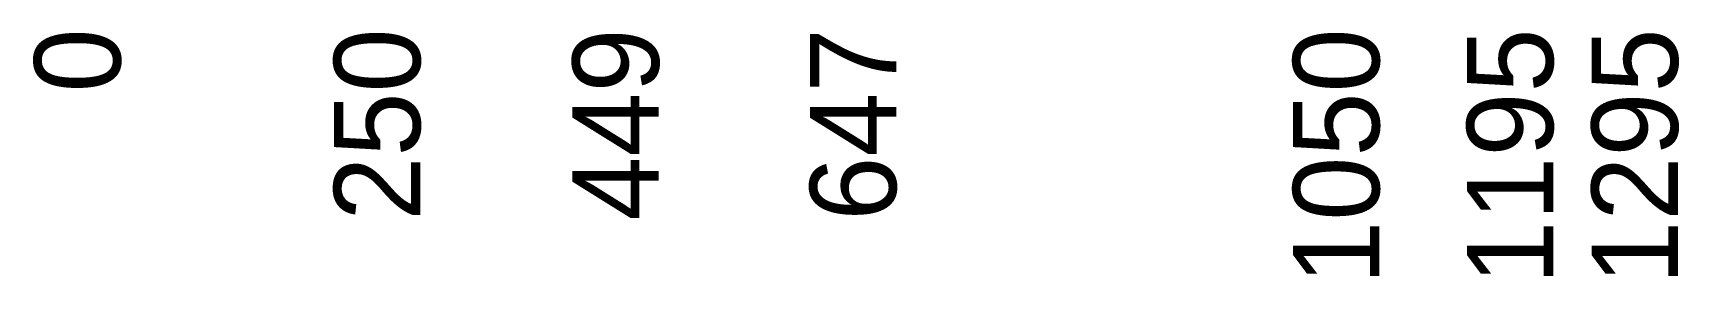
# Paper-space layout '07 Розгортки' of a CAD drawing. Header units: millimetres. Extents: x 0 to 841, y 0 to 594.
# Drawn here: x 404.88 to 439.2, y 137.48 to 142.55 of the extents above; entities that cross this region are included whole.
import ezdxf
from ezdxf.enums import TextEntityAlignment as Align

# ---------------------------------------------------------------- set-up
doc = ezdxf.new("R2010")
doc.units = ezdxf.units.MM
doc.layers.add('E-ELEV', color=7, linetype='Continuous')
doc.styles.add('PLEX_LIGHT', font='IBMPlexSans-Light.ttf')

psp = doc.layouts.new('07 Розгортки')

# ---------------------------------------------------------------- texts
at = {"layer": 'E-ELEV', "true_color": 0x29251f, "style": 'PLEX_LIGHT'}
for s, p in [('0', (405.802, 142.648)), ('250', (412.052, 142.648)), ('449', (417.027, 142.648)), ('647', (421.977, 142.648)), ('1050', (432.052, 142.648)), ('1195', (435.677, 142.648)), ('1295', (438.277, 142.648))]:
    psp.add_text(s, height=1.8, rotation=90, dxfattribs=at).set_placement(p, align=Align.MIDDLE_RIGHT)

doc.saveas('drawing.dxf')
